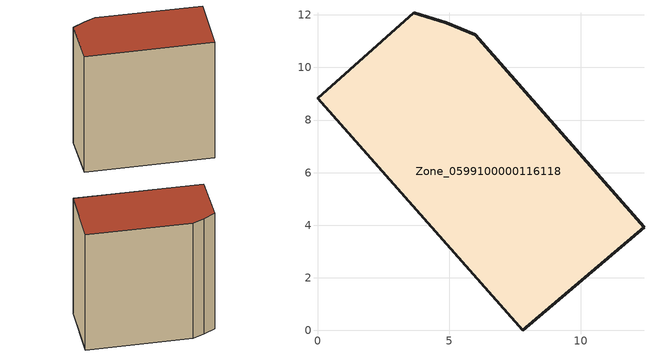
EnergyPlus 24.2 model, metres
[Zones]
Zone_0599100000116118
 floor ground (C_G): 0,8.83 3.66,12.09 4.89,11.7 5.99,11.25 12.41,3.92 7.8,0 z0
 wall outside (C_F): 7.8,0 12.41,3.92 5.99,11.25 4.89,11.7 3.66,12.09 0,8.83 7.8,0 z0:12.14
 roof outside (C_R): 3.66,12.09 0,8.83 7.8,0 12.41,3.92 5.99,11.25 4.89,11.7 z12.14
[BUILDING]
Pand.0599100000116118: North Axis=0; Terrain=City; Loads Convergence Tolerance Value=0.04; Temperature Convergence Tolerance Value=0.4; Solar Distribution=FullExterior; Maximum Number of Warmup Days=25; Minimum Number of Warmup Days=1
[Site:Location]
Rotterdam.The.Hague.AP_ZH_NLD Design_Conditions: Latitude=51.96; Longitude=4.45; Time Zone=1; Elevation=-4.5
[SITE:GROUNDTEMPERATURE:BUILDINGSURFACE]
18, 18, 18, 18, 18, 18, 18, 18, 18, 18, 18, 18
[MATERIAL] Thermal Absorptance=0.9; Solar Absorptance=0.7; Visible Absorptance=0.7
Name | Roughness | Thickness | Conductivity | Density | Specific Heat
G.TI.1946 | MediumSmooth | 0.15 | 1 | 540 | 1210
F.TI.1946 | Rough | 0.3 | 0.857143 | 1920 | 840
R.TI.1946 | MediumRough | 0.2 | 0.1 | 1500 | 1000
[CONSTRUCTION]
C_G: G.TI.1946
C_F: F.TI.1946
C_R: R.TI.1946
[ZONE]
Zone_0599100000116118: Type=1; Multiplier=1; Ceiling Height=Autocalculate; Volume=Autocalculate; Floor Area=autocalculate; Part of Total Floor Area=Yes
[ZONEINFILTRATION:DESIGNFLOWRATE]
Infil_Zone_0599100000116118: Zone or ZoneList or Space or SpaceList=Zone_0599100000116118; Schedule=AlwaysOn; Design Flow Rate Calculation Method=Flow/Area; Flow Rate per Floor Area=0.003; Constant Term Coefficient=1; Temperature Term Coefficient=0; Velocity Term Coefficient=0; Velocity Squared Term Coefficient=0
[HVACTEMPLATE:ZONE:IDEALLOADSAIRSYSTEM]
Zone_0599100000116118: Maximum Heating Supply Air Temperature=50; Minimum Cooling Supply Air Temperature=13; Maximum Heating Supply Air Humidity Ratio=0.0156; Minimum Cooling Supply Air Humidity Ratio=0.0077; Heating Limit=NoLimit; Cooling Limit=NoLimit; Dehumidification Control Type=ConstantSensibleHeatRatio; Cooling Sensible Heat Ratio=0.7; Dehumidification Setpoint=60; Humidification Control Type=None; Humidification Setpoint=30; Outdoor Air Method=None; Outdoor Air Flow Rate per Person=0.00944; Outdoor Air Flow Rate per Zone Floor Area=0; Outdoor Air Flow Rate per Zone=0; Demand Controlled Ventilation Type=None; Outdoor Air Economizer Type=NoEconomizer; Heat Recovery Type=None; Sensible Heat Recovery Effectiveness=0.7; Latent Heat Recovery Effectiveness=0.65
[ZONECONTROL:THERMOSTAT]
ThermostatControl_Zone_0599100000116118: Zone or ZoneList=Zone_0599100000116118; Control Type Schedule=DualSetpointControlType; Control 1=Thermostat_Zone_0599100000116118; Temperature Difference Between Cutout And Setpoint=0
[THERMOSTATSETPOINT:DUALSETPOINT]
Thermostat_Zone_0599100000116118: Heating Setpoint Temperature Schedule=HeatingSetpoint_Zone_0599100000116118; Cooling Setpoint Temperature Schedule=CoolingSetpoint_Zone_0599100000116118
[SCHEDULE:COMPACT]
HeatingSetpoint_Zone_0599100000116118: Through: 12/31, For: AllDays, Until: 24:00, 21
CoolingSetpoint_Zone_0599100000116118: Through: 12/31, For: AllDays, Until: 24:00, 24
DualSetpointControlType: Through: 12/31, For: AllDays, Until: 24:00, 4
AlwaysOn: Through: 12/31, For: AllDays, Until: 24:00, 1
